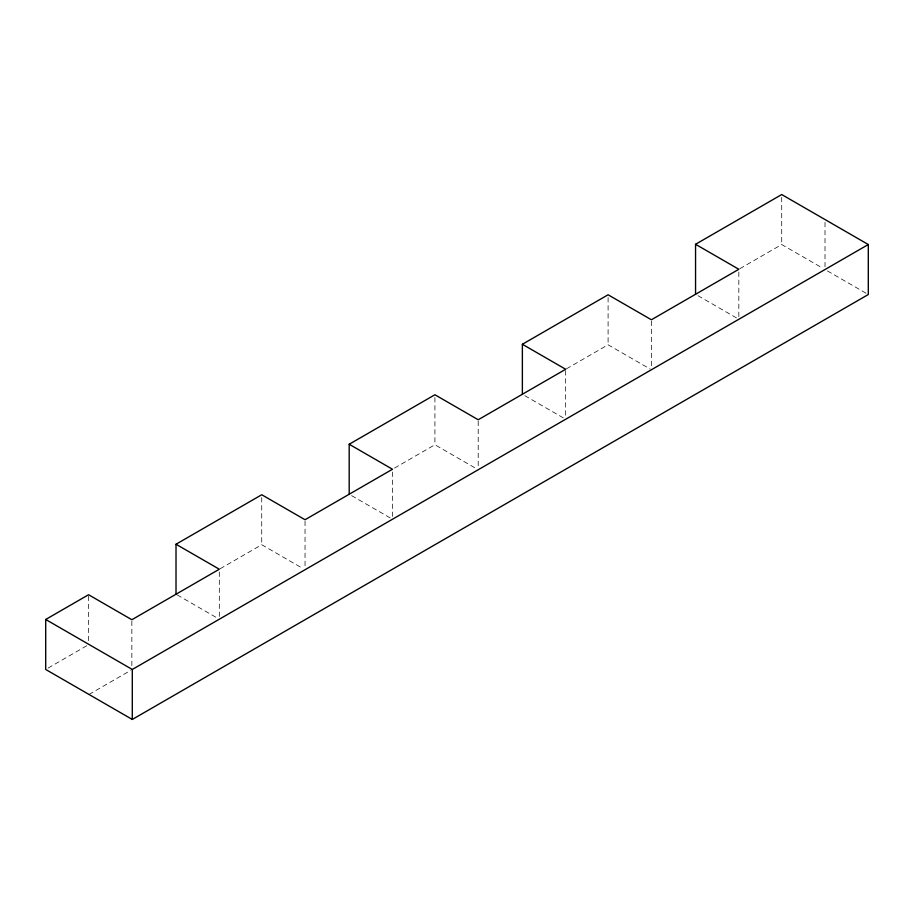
<?xml version="1.0" encoding="UTF-8"?>
<svg xmlns="http://www.w3.org/2000/svg" width="914" height="914" viewBox="0 0 914 914"><rect width="100%" height="100%" fill="white"/><g stroke="black" fill="none" stroke-linecap="round" stroke-linejoin="round"><path stroke-width="0.69" stroke-dasharray="4.57 3.43" d="M48.145 668.054L87.333 645.433M220.103 568.771L261.735 544.733L302.625 568.348M394.505 468.082L434.915 444.752L475.806 468.356M566.463 368.81L608.096 344.772L650.185 369.073M739.86 268.693L781.71 244.529L822.6 268.145M88.989 694.457L130.633 670.419M827.41 270.921L867.1 293.828M697.965 295.668L736.444 317.889M524.785 395.648L563.264 417.869M351.604 495.628L391.283 518.546M177.225 594.923L216.904 617.841M825.011 222.319L825.011 266.751M781.71 197.321L781.71 244.529M738.843 272.052L738.843 317.889M651.396 321.157L651.396 366.982M608.096 297.553L608.096 344.772M565.675 370.65L565.675 416.476M478.216 421.148L478.216 466.974M434.915 397.533L434.915 444.752M392.494 472.024L392.494 516.467M305.036 521.129L305.036 568.348M261.735 497.524L261.735 544.733M219.314 572.004L219.314 616.447M131.856 621.109L131.856 666.934M88.567 596.111L88.567 641.948"/><path stroke-width="1.37" d="M695.554 294.274L695.554 244.289L781.71 194.545L868.3 244.529L868.3 294.525L132.29 719.455L45.7 669.471L45.7 619.475L88.567 594.728L131.856 619.726L219.314 569.228L176.014 544.241L176.014 594.226M176.014 544.241L261.735 494.748L305.036 519.735L392.494 469.248L349.194 444.25L349.194 494.246M349.194 444.25L434.915 394.757L478.216 419.755L565.675 369.267L522.374 344.27L522.374 394.265M522.374 344.27L608.096 294.776L651.396 319.774L738.843 269.276L695.554 244.289M45.7 619.475L132.29 669.471L868.3 244.529M132.29 669.471L132.29 719.455"/></g></svg>
